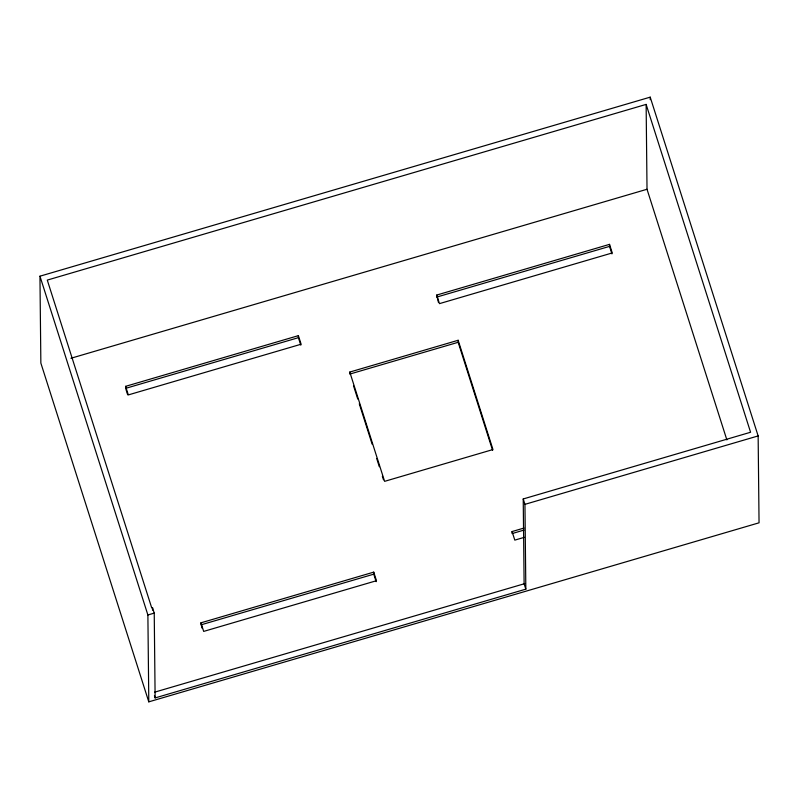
<?xml version="1.0" encoding="UTF-8"?>
<svg xmlns="http://www.w3.org/2000/svg" width="799" height="799" viewBox="0 0 799 799"><rect width="100%" height="100%" fill="white"/><g stroke="black" fill="none" stroke-linecap="round" stroke-linejoin="round"><path stroke-width="1.2" d="M39.95 276.194L650.206 97.148L758.141 435.924L759.05 522.806L148.794 701.852L40.859 363.076L39.95 276.194L147.885 614.97L148.794 701.852M646.131 104.399L47.281 280.099L151.74 607.939L152.519 607.719L154.237 613.113L155.126 697.926L525.832 589.163L524.943 504.349L523.225 498.956L750.581 432.249L646.131 104.399L647.02 189.263L726.87 439.899M70.931 358.272L647.02 189.263M125.593 386.346L298.387 335.65L301.123 344.219L128.329 394.916L125.593 386.346L125.613 388.364L298.417 337.667L298.387 335.65M436.723 295.061L609.517 244.364L612.254 252.943L439.46 303.64L436.723 295.061L438.451 302.441M436.743 297.078L609.537 246.382L609.517 244.364M349.782 372.064L458.147 340.274L492.963 449.547L384.609 481.348L349.782 372.064L349.802 374.082L458.167 342.292L458.147 340.274M147.885 614.97L154.237 613.113M524.943 504.349L758.141 435.924M200.948 622.83L373.742 572.134L376.469 580.713L203.675 631.41L200.948 622.83L201.987 628.074M524.014 530.077L512.099 533.572L512.069 531.555L523.994 528.059M200.968 624.858L373.762 574.161L373.742 572.134M524.344 537.327L514.806 540.124L512.069 531.555M154.597 692.184L525.113 583.52M609.537 246.382L611.934 253.892M458.167 342.292L492.613 450.386M525.832 589.163L524.114 583.769L523.225 498.956M353.587 385.957L357.752 399.031M359.27 403.775L372.134 444.164M376.679 458.416L379.325 466.736M382.351 476.234L383.49 479.799M298.417 337.667L300.804 345.168M373.762 574.161L376.149 581.662M125.962 389.433L127.67 394.796M154.437 695.769L155.126 697.926M650.206 97.148L650.226 99.635M152.519 607.719L152.539 610.206"/></g></svg>
